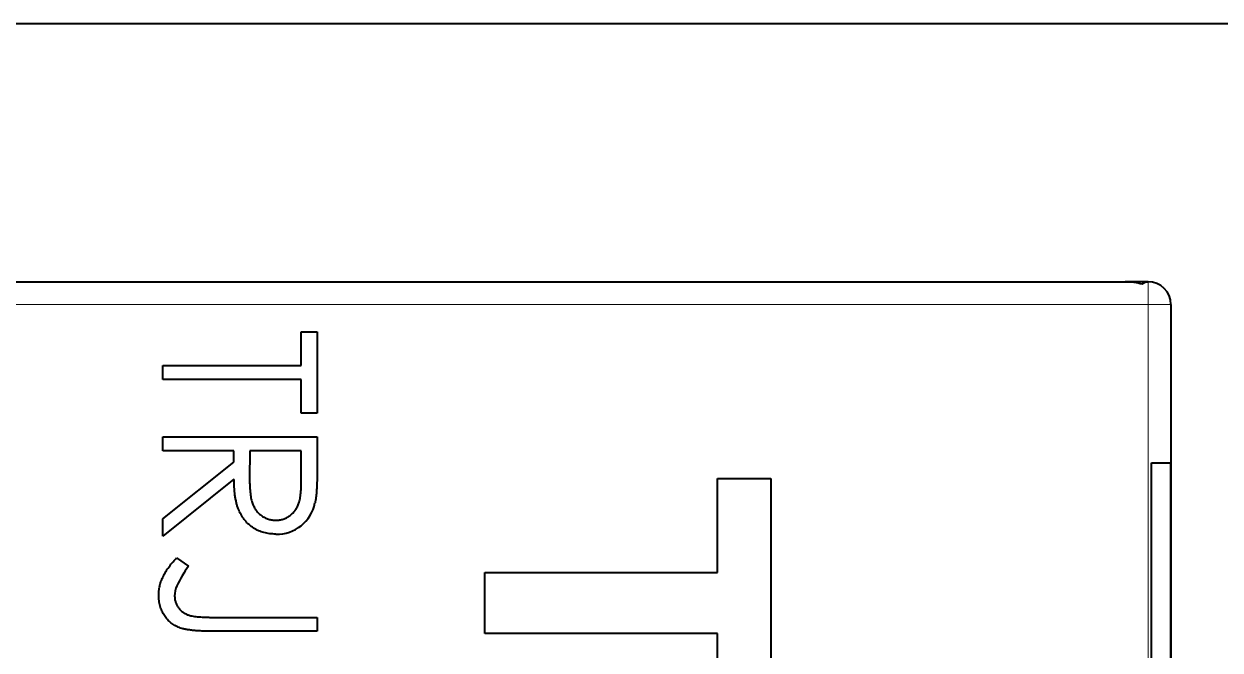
# Model space of a CAD drawing. Header units: inches. Extents: x 7.25 to 10.75, y 3.17 to 5.42.
# Drawn here: x 7.7281 to 8.1397, y 5.1597 to 5.3749 of the extents above; entities that cross this region are included whole.
import ezdxf

# ---------------------------------------------------------------- set-up
doc = ezdxf.new("R2010")
doc.units = ezdxf.units.IN
doc.header["$LTSCALE"] = 0.5
doc.header["$MEASUREMENT"] = 0
doc.layers.add('TANGENT_LINES', color=7, linetype='Continuous', lineweight=15)
doc.layers.add('Visible', color=7, linetype='Continuous', lineweight=40)

msp = doc.modelspace()

# ---------------------------------------------------------------- linework, layer by layer
at = {"layer": 'TANGENT_LINES'}
for p, q in [((8.114920091260672, 5.278434378564874), (8.114920091260672, 5.286308394312906)), ((8.114920091260672, 5.278434378564874), (7.290116941654373, 5.278434378564862)), ((8.11492009126068, 4.668198158092433), (8.114920091260672, 5.278434378564874)), ((8.114920091260672, 5.278434378564874), (8.122794107008703, 5.278434378564874))]:
    msp.add_line(p, q, dxfattribs=at)
at = {"layer": 'Visible'}
for p, q in [((9.075550012521836, 5.374891071478268), (7.518463398347278, 5.374891071478245)), ((7.401711742966031, 5.286308394312895), (8.107029747885473, 5.286308394312905)), ((8.114920091260672, 5.286308394312905), (8.107029747885473, 5.286308394312905)), ((8.122794107008703, 5.278434378564874), (8.122794107008712, 4.668198158092433)), ((7.823581115455251, 5.257462240466747), (7.823581115455251, 5.26904612901914)), ((7.823581115455251, 5.26904612901914), (7.829032357126966, 5.26904612901914)), ((7.829032357126966, 5.26904612901914), (7.829032357126966, 5.241108515451605)), ((7.775882750827753, 5.252692404003997), (7.775882750827753, 5.257462240466746)), ((7.775882750827753, 5.257462240466746), (7.823581115455251, 5.257462240466747)), ((7.823581115455251, 5.252692404003998), (7.775882750827753, 5.252692404003997)), ((7.823581115455251, 5.241108515451605), (7.823581115455251, 5.252692404003998)), ((7.829032357126966, 5.241108515451605), (7.823581115455251, 5.241108515451605)), ((7.775882750827753, 5.232931652944033), (7.829032357126966, 5.232931652944034)), ((7.775882750827753, 5.228161816481284), (7.775882750827753, 5.232931652944033)), ((7.829032357126966, 5.232931652944034), (7.829032357126966, 5.222295343510357)), ((7.800413338350467, 5.228161816481284), (7.775882750827753, 5.228161816481284)), ((7.800413338350467, 5.224286324355299), (7.800413338350467, 5.228161816481284)), ((7.805864580022181, 5.228161816481284), (7.805790051327451, 5.218430498340763)), ((7.823581115455251, 5.228161816481284), (7.805864580022181, 5.228161816481284)), ((7.823581115455251, 5.218196265300182), (7.823581115455251, 5.228161816481284)), ((7.775882750827755, 5.204759806335917), (7.800413338350467, 5.224286324355299)), ((8.116144457666365, 5.016637096047631), (8.116144457666364, 5.224094493561512)), ((8.116144457666364, 5.224094493561512), (8.122698333408154, 5.224094493561512)), ((8.122698333408154, 5.224094493561512), (8.122698333408158, 5.016637096047631)), ((7.800413338350467, 5.218387910515203), (7.775882750827755, 5.19886139249582)), ((7.966816664126599, 5.186336515797717), (7.966816664126597, 5.218676223334276)), ((7.966816664126597, 5.218676223334276), (7.985183508896002, 5.218676223334276)), ((7.985183508896002, 5.218676223334276), (7.985183508896002, 5.134311768891081)), ((7.775882750827755, 5.19886139249582), (7.775882750827755, 5.204759806335917)), ((7.780652587290504, 5.191365935197213), (7.784751094089987, 5.188548212028233)), ((7.886758312045608, 5.165377221646986), (7.886758312045608, 5.186336515797716)), ((7.886758312045608, 5.186336515797716), (7.966816664126599, 5.186336515797717)), ((7.793673814955556, 5.170923778928286), (7.829032357126968, 5.170923778928286)), ((7.829032357126968, 5.170923778928286), (7.829032357126968, 5.166153942465536)), ((7.829032357126968, 5.166153942465536), (7.793141467136053, 5.166153942465535)), ((7.966816664126599, 5.165377221646986), (7.886758312045608, 5.165377221646986)), ((7.966816664126599, 5.134311768891081), (7.966816664126599, 5.165377221646986))]:
    msp.add_line(p, q, dxfattribs=at)
for centre, radius, start, end in [((8.114920091260672, 5.278434378564874), 0.007874015748031496, 4.400087616558006e-10, 90.00000000003878), ((7.815237316302696, 5.21284512764155), 0.01329988436583512, 268.1974036176089, 348.7858506449406), ((7.819729344364109, 5.16316642343829), 0.04321704716953504, 144.0336762926693, 154.5022795225277), ((7.789015793569549, 5.178019613159712), 0.009069859751636083, 155.6695636417828, 178.3457307668628)]:
    msp.add_arc(centre, radius, start, end, dxfattribs=at)
at = {"layer": 'Visible', "extrusion": (0, 0, -1)}
for centre, major_axis, ratio, start_param, end_param in [((8.107029747885473, 5.278434378564874), (-0.01367588937926723, 0), 0.5757589528304142, 1.570796326794897, 2.018959649250116), ((8.114920091260672, 5.278434378564874), (0, 0.007874015748031482), 0.5757589528303965, 5.835021984724289, 6.283185307179586)]:
    msp.add_ellipse(centre, major_axis=major_axis, ratio=ratio, start_param=start_param, end_param=end_param, dxfattribs=at)
at = {"layer": 'Visible'}
for points, knots in [([(7.829032357126966, 5.222295343510357), (7.829029994460106, 5.221585551345078), (7.829025457878014, 5.220222671761814), (7.8290001622658, 5.218270209276037), (7.828927660801163, 5.216496119501569), (7.828865269488519, 5.214901330040623), (7.828751499850878, 5.213485870150656), (7.828642761115088, 5.212245399481255), (7.828500416435093, 5.211185631296479), (7.828368219348437, 5.210544102620905), (7.828308364092441, 5.210253635833192)], [0, 0, 0, 0, 0.1762577548178005, 0.3384344138804735, 0.484822050787835, 0.617157578266332, 0.734698360612476, 0.8373851838323609, 0.9263724209295859, 1, 1, 1, 1]), ([(7.814818670346229, 5.199542797704785), (7.814110488217715, 5.199565105325105), (7.812728641461259, 5.199608633270167), (7.810723217502858, 5.20001447005271), (7.808852513624741, 5.200679242849491), (7.807118885264945, 5.201595288295638), (7.805556125183548, 5.202761838264292), (7.804183491722803, 5.204163845778234), (7.803034854130029, 5.205802092971834), (7.802238326724551, 5.20732717257271), (7.801728198190879, 5.208674351083289), (7.801369265857248, 5.209783405889406), (7.801091946924471, 5.21099319688625), (7.80084350847801, 5.212292132788589), (7.800655940565125, 5.213685619120584), (7.80051856258387, 5.215170316006696), (7.800432702451779, 5.21674728231379), (7.800419916100823, 5.217830609013753), (7.800413338350467, 5.218387910515203)], [0, 0, 0, 0, 0.07878023558214091, 0.1537206442085845, 0.2267135303087805, 0.2991911660659375, 0.3711899968376685, 0.4430064143534095, 0.516689173294881, 0.593217216623412, 0.633872917807846, 0.6769891422899791, 0.722899506325827, 0.771958610506145, 0.824211323334836, 0.879378650627202, 0.937948119330418, 1, 1, 1, 1]), ([(7.805790051327451, 5.218430498340763), (7.805789850320892, 5.217976144543861), (7.80578946071293, 5.217095477478494), (7.805850108608642, 5.215821395391932), (7.80591910163033, 5.21463509448323), (7.806024631624419, 5.213541112307535), (7.806160634963337, 5.212538960151291), (7.806330759020954, 5.211629138915642), (7.806528962446976, 5.210810163436896), (7.806835736292234, 5.209855011278621), (7.807321766940808, 5.208788427281637), (7.808028892061589, 5.207629288127149), (7.808918299383031, 5.206642188510014), (7.809935331617524, 5.205808227721357), (7.811053542370402, 5.205138095747322), (7.812259527729703, 5.204665640479025), (7.813522842210133, 5.204365839611822), (7.814391126187529, 5.204330479247854), (7.814829317302618, 5.204312634167534)], [0, 0, 0, 0, 0.07166814967960529, 0.1389132862742034, 0.201184570026559, 0.2591244282905445, 0.312255041426235, 0.3606815096231105, 0.4050861433286445, 0.4451016585907115, 0.51877778048826, 0.589461579033197, 0.6584622419857179, 0.727283218368365, 0.796322486904718, 0.8631748932078811, 0.9309493809878571, 1, 1, 1, 1]), ([(7.814829317302618, 5.204312634167534), (7.815256739963305, 5.204330889099699), (7.816103735713767, 5.204367063714176), (7.817343729851993, 5.204662404968518), (7.818514037868601, 5.205161850017238), (7.819609899001771, 5.205834909873239), (7.820604643022056, 5.206654919538024), (7.821455752770399, 5.207616438628437), (7.822158078724454, 5.208693176687522), (7.822606879778347, 5.209699544716488), (7.82288204065441, 5.210599051880321), (7.823075674750529, 5.2113800422184), (7.823231243176348, 5.212262499979042), (7.823355887520348, 5.213250709980461), (7.82346302109443, 5.214340453530062), (7.823535179712971, 5.215537240695119), (7.823577909932805, 5.216833131059042), (7.82358002208116, 5.217731312803794), (7.823581115455251, 5.218196265300182)], [0, 0, 0, 0, 0.06881429582430969, 0.1363648245522142, 0.204019353511248, 0.273063738624611, 0.342913319561491, 0.4109654441389575, 0.479168766513448, 0.549308006509781, 0.587651576417651, 0.6306466687627911, 0.678878785696649, 0.731934299229583, 0.7911114229480479, 0.855283189513077, 0.9250859386773861, 1, 1, 1, 1]), ([(7.774519940409826, 5.178546999703573), (7.774536350109761, 5.179062677809936), (7.774569367512893, 5.180100256314764), (7.774838482390475, 5.181644490924764), (7.775253292947479, 5.183184340951837), (7.775860756432161, 5.184727979376296), (7.776686938186426, 5.186305903738724), (7.777767922465186, 5.187939484931483), (7.779101697050521, 5.189649735862805), (7.78011970556088, 5.19077625370582), (7.780652587290504, 5.191365935197213)], [0, 0, 0, 0, 0.1060709021051284, 0.2134216804124515, 0.3216854881303255, 0.43385793909816, 0.554081282774356, 0.687587043966563, 0.836465850065116, 1, 1, 1, 1]), ([(7.793141467136053, 5.166153942465535), (7.792477777814238, 5.166158709508876), (7.791203413330372, 5.166167862813783), (7.789367870479374, 5.166218194132375), (7.78769182518832, 5.166311334685511), (7.786171466319477, 5.166447018227252), (7.784811556874725, 5.166628034136272), (7.783601589112632, 5.166835181357442), (7.782551661428238, 5.167085938144252), (7.781372721830419, 5.167463550400123), (7.780079761916021, 5.168082727346549), (7.778683367615482, 5.16901462275145), (7.777461937869948, 5.17017226364219), (7.776401182204749, 5.17151316797048), (7.775555993654828, 5.173049055287778), (7.774949250225658, 5.174748297085501), (7.774579164101441, 5.176600433115364), (7.774540077803566, 5.177885123066722), (7.774519940409826, 5.178546999703573)], [0, 0, 0, 0, 0.0773606839426999, 0.148541953025044, 0.214007737252135, 0.2729945033606865, 0.3264091957674665, 0.373880400729807, 0.4160199382657605, 0.452125519512634, 0.518001710705457, 0.582366929733514, 0.647043782341807, 0.713330421064473, 0.780911970350967, 0.850394959130644, 0.922922973592277, 1, 1, 1, 1]), ([(7.779971182081541, 5.178280825793821), (7.779986712926993, 5.177913595598354), (7.780017411682074, 5.177187716903457), (7.780288463668761, 5.176132864351027), (7.780702186324199, 5.175123659152678), (7.781307959626615, 5.174196279649086), (7.782028234294156, 5.173341552173714), (7.782899219802587, 5.172636289917889), (7.78386450752372, 5.172048345260356), (7.78477824726148, 5.171694525395077), (7.785611581916921, 5.17146909859851), (7.786377439435865, 5.171326025524751), (7.787272804969906, 5.171200916508686), (7.788298747269328, 5.171091860321205), (7.789457320338823, 5.171028012905513), (7.790745122284319, 5.170956378278813), (7.792165399916096, 5.170930482865978), (7.793155667464932, 5.170926081761658), (7.793673814955556, 5.170923778928286)], [0, 0, 0, 0, 0.0623263659914393, 0.1231962451944456, 0.1840362202545505, 0.246964085428892, 0.31069939578957, 0.373267637073441, 0.436587579967386, 0.502124791036648, 0.539004722034163, 0.583255375525983, 0.634446515282809, 0.692676046102114, 0.758570486286525, 0.8316586747921151, 0.911917102274832, 1, 1, 1, 1])]:
    msp.add_open_spline(points, degree=3, knots=knots, dxfattribs=at)

doc.saveas('drawing.dxf')
